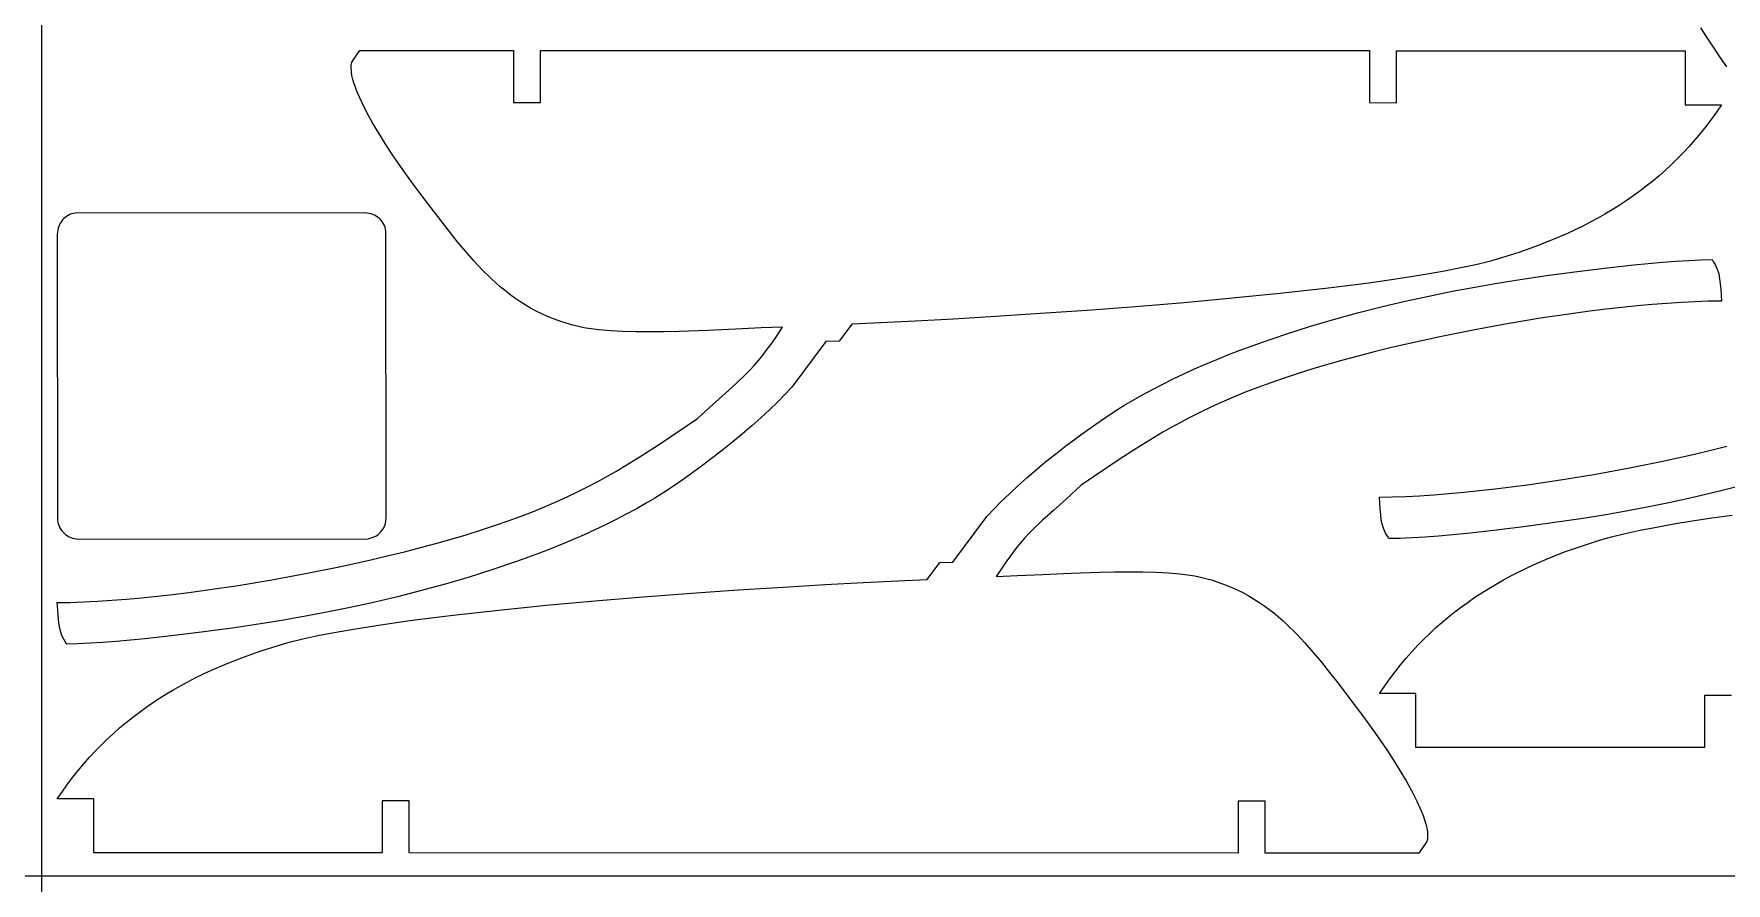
# Model space of a CAD drawing. Extents: x 169 to 749, y 15 to 895.
# Drawn here: x 458 to 620.6, y 454.3 to 536 of the extents above; entities that cross this region are included whole.
import ezdxf

# ---------------------------------------------------------------- set-up
doc = ezdxf.new("R2010")
doc.units = 0
doc.layers.get('0').update_dxf_attribs({"linetype": 'CONTINUOUS'})

msp = doc.modelspace()

# ---------------------------------------------------------------- linework, layer by layer
at = {"color": 0}
for p, q in [((458.703243, 895.036023), (458.703243, 15.036023)), ((168.703243, 455.036023), (748.703243, 455.036023))]:
    msp.add_line(p, q, dxfattribs=at)
at = {"color": 4}
for p, q in [((618.787236, 535.542447), (618.163954, 536.538823)), ((619.422315, 534.570279), (618.787236, 535.542447)), ((488.507725, 533.22539), (489.295525, 534.35949)), ((489.295525, 534.35949), (504.056125, 534.35559)), ((504.056125, 534.35559), (504.055025, 529.35799)), ((506.653925, 529.35729), (506.655025, 534.35499)), ((506.655025, 534.35499), (586.304525, 534.33439)), ((586.304525, 534.33439), (586.303425, 529.33729)), ((588.901725, 529.33659), (588.902825, 534.33369)), ((588.902825, 534.33369), (616.633525, 534.32649)), ((616.633525, 534.32649), (616.632425, 529.13019)), ((620.05277, 533.639169), (619.422315, 534.570279)), ((620.662184, 532.765967), (620.05277, 533.639169)), ((488.445571, 532.641951), (488.457729, 532.948548)), ((488.4692, 532.307706), (488.445571, 532.641951)), ((488.457729, 532.948548), (488.507725, 533.22539)), ((488.526563, 531.947919), (488.4692, 532.307706)), ((488.615608, 531.564697), (488.526563, 531.947919)), ((488.734282, 531.160145), (488.615608, 531.564697)), ((488.880533, 530.736369), (488.734282, 531.160145)), ((489.05231, 530.295477), (488.880533, 530.736369)), ((489.464226, 529.370768), (489.05231, 530.295477)), ((489.953614, 528.402866), (489.464226, 529.370768)), ((504.055025, 529.35799), (506.653925, 529.35729)), ((586.303425, 529.33729), (588.901725, 529.33659)), ((616.632425, 529.13019), (620.129325, 529.12939)), ((620.129325, 529.12939), (619.641637, 528.416359)), ((490.504053, 527.408623), (489.953614, 528.402866)), ((491.099125, 526.40489), (490.504053, 527.408623)), ((618.631975, 527.049206), (618.110061, 526.3944)), ((619.14251, 527.723078), (618.631975, 527.049206)), ((619.641637, 528.416359), (619.14251, 527.723078)), ((491.722411, 525.408515), (491.099125, 526.40489)), ((492.357493, 524.436351), (491.722411, 525.408515)), ((617.576799, 525.75832), (617.032217, 525.140625)), ((618.110061, 526.3944), (617.576799, 525.75832)), ((492.98795, 523.505246), (492.357493, 524.436351)), ((615.909214, 523.959024), (615.330853, 523.394436)), ((616.476345, 524.540974), (615.909214, 523.959024)), ((617.032217, 525.140625), (616.476345, 524.540974)), ((493.597366, 522.632052), (492.98795, 523.505246)), ((494.687393, 521.126797), (493.597366, 522.632052)), ((614.14056, 522.315977), (613.528688, 521.801424)), ((614.741292, 522.846867), (614.14056, 522.315977)), ((615.330853, 523.394436), (614.741292, 522.846867)), ((495.496225, 520.05539), (494.687393, 521.126797)), ((612.271641, 520.819967), (611.626525, 520.352379)), ((612.905705, 521.302868), (612.271641, 520.819967)), ((613.528688, 521.801424), (612.905705, 521.302868)), ((497.081945, 517.991111), (495.496225, 520.05539)), ((609.625167, 519.038088), (608.936143, 518.628344)), ((610.303258, 519.461781), (609.625167, 519.038088)), ((610.970388, 519.899765), (610.303258, 519.461781)), ((611.626525, 520.352379), (610.970388, 519.899765)), ((460.294465, 517.276803), (460.250911, 517.09428)), ((460.351962, 517.45178), (460.294465, 517.276803)), ((460.4229, 517.61855), (460.351962, 517.45178)), ((460.506775, 517.776453), (460.4229, 517.61855)), ((460.603088, 517.924828), (460.506775, 517.776453)), ((460.711334, 518.063014), (460.603088, 517.924828)), ((460.831014, 518.190352), (460.711334, 518.063014)), ((460.961625, 518.306179), (460.831014, 518.190352)), ((461.102664, 518.409836), (460.961625, 518.306179)), ((461.253631, 518.500661), (461.102664, 518.409836)), ((461.414024, 518.577995), (461.253631, 518.500661)), ((461.583339, 518.641177), (461.414024, 518.577995)), ((461.761077, 518.689545), (461.583339, 518.641177)), ((461.946734, 518.722439), (461.761077, 518.689545)), ((489.772634, 518.741839), (461.946734, 518.722439)), ((489.968284, 518.72766), (489.772634, 518.741839)), ((490.157704, 518.698543), (489.968284, 518.72766)), ((490.340237, 518.654988), (490.157704, 518.698543)), ((490.51522, 518.597496), (490.340237, 518.654988)), ((490.681996, 518.526567), (490.51522, 518.597496)), ((490.839903, 518.442702), (490.681996, 518.526567)), ((490.988281, 518.346401), (490.839903, 518.442702)), ((491.126472, 518.238164), (490.988281, 518.346401)), ((491.253814, 518.118493), (491.126472, 518.238164)), ((491.369649, 517.987886), (491.253814, 518.118493)), ((491.473316, 517.846846), (491.369649, 517.987886)), ((491.564155, 517.695871), (491.473316, 517.846846)), ((491.641506, 517.535462), (491.564155, 517.695871)), ((491.70471, 517.366121), (491.641506, 517.535462)), ((491.753106, 517.188346), (491.70471, 517.366121)), ((491.786034, 517.002639), (491.753106, 517.188346)), ((497.862177, 516.988116), (497.081945, 517.991111)), ((606.803775, 517.479394), (606.071319, 517.122035)), ((607.525417, 517.849338), (606.803775, 517.479394)), ((608.236217, 518.232208), (607.525417, 517.849338)), ((608.936143, 518.628344), (608.236217, 518.232208)), ((460.2218, 516.904872), (460.207634, 516.709239)), ((460.207634, 516.709239), (460.226934, 489.180139)), ((460.250911, 517.09428), (460.2218, 516.904872)), ((491.805334, 489.436739), (491.786034, 517.002639)), ((498.642694, 516.010244), (497.862177, 516.988116)), ((499.430024, 515.061765), (498.642694, 516.010244)), ((603.809369, 516.122049), (602.247881, 515.512057)), ((605.32808, 516.776918), (603.809369, 516.122049)), ((606.071319, 517.122035), (605.32808, 516.776918)), ((500.230696, 514.146948), (499.430024, 515.061765)), ((501.051237, 513.270062), (500.230696, 514.146948)), ((597.833705, 514.08645), (596.528583, 513.764883)), ((598.997525, 514.41579), (597.833705, 514.08645)), ((600.643854, 514.944214), (598.997525, 514.41579)), ((602.247881, 515.512057), (600.643854, 514.944214)), ((611.721875, 513.754604), (614.459356, 514.008896)), ((614.459356, 514.008896), (615.758619, 514.107739)), ((615.758619, 514.107739), (616.994478, 514.184418)), ((616.994478, 514.184418), (618.154118, 514.236461)), ((618.154118, 514.236461), (619.224725, 514.261396)), ((619.224725, 514.261396), (619.378678, 514.025757)), ((619.378678, 514.025757), (619.511247, 513.794342)), ((501.898175, 512.435377), (501.051237, 513.270062)), ((502.333583, 512.035194), (501.898175, 512.435377)), ((590.076061, 512.557598), (588.200167, 512.275833)), ((591.855899, 512.847448), (590.076061, 512.557598)), ((593.530632, 513.14532), (591.855899, 512.847448)), ((595.091209, 513.451153), (593.530632, 513.14532)), ((596.528583, 513.764883), (595.091209, 513.451153)), ((598.587125, 511.993796), (600.798669, 512.345282)), ((600.798669, 512.345282), (603.320431, 512.716883)), ((603.320431, 512.716883), (606.049897, 513.088821)), ((606.049897, 513.088821), (608.88455, 513.441321)), ((608.88455, 513.441321), (611.721875, 513.754604)), ((619.511247, 513.794342), (619.624233, 513.565857)), ((619.624233, 513.565857), (619.719433, 513.339007)), ((619.719433, 513.339007), (619.863674, 512.885037)), ((619.863674, 512.885037), (619.958363, 512.422083)), ((619.958363, 512.422083), (620.01789, 511.939793)), ((502.778038, 511.647163), (502.333583, 512.035194)), ((503.232356, 511.271817), (502.778038, 511.647163)), ((503.697354, 510.909689), (503.232356, 511.271817)), ((504.173847, 510.561314), (503.697354, 510.909689)), ((577.696555, 510.990453), (573.139427, 510.53507)), ((582.086632, 511.479667), (577.696555, 510.990453)), ((584.196403, 511.736805), (582.086632, 511.479667)), ((586.237264, 512.002215), (584.196403, 511.736805)), ((588.200167, 512.275833), (586.237264, 512.002215)), ((589.732028, 510.253438), (591.999391, 510.751949)), ((591.999391, 510.751949), (594.237123, 511.207784)), ((594.237123, 511.207784), (596.436082, 511.621535)), ((596.436082, 511.621535), (598.587125, 511.993796)), ((620.01789, 511.939793), (620.056649, 511.427816)), ((620.056649, 511.427816), (620.129425, 510.273396)), ((504.662651, 510.227226), (504.173847, 510.561314)), ((505.164582, 509.907957), (504.662651, 510.227226)), ((505.680456, 509.604041), (505.164582, 509.907957)), ((506.21109, 509.316013), (505.680456, 509.604041)), ((506.757299, 509.044406), (506.21109, 509.316013)), ((507.319899, 508.789753), (506.757299, 509.044406)), ((554.688221, 509.061794), (550.381705, 508.783027)), ((559.189643, 509.376879), (554.688221, 509.061794)), ((563.813579, 509.727785), (559.189643, 509.376879)), ((568.487638, 510.114015), (563.813579, 509.727785)), ((573.139427, 510.53507), (568.487638, 510.114015)), ((582.843583, 508.495924), (585.144982, 509.126018)), ((585.144982, 509.126018), (587.444178, 509.711658)), ((587.444178, 509.711658), (589.732028, 510.253438)), ((605.922553, 509.085078), (602.744876, 508.618442)), ((607.485519, 509.292241), (605.922553, 509.085078)), ((609.026445, 509.481235), (607.485519, 509.292241)), ((610.541742, 509.651513), (609.026445, 509.481235)), ((612.027816, 509.802528), (610.541742, 509.651513)), ((613.481075, 509.933731), (612.027816, 509.802528)), ((614.897927, 510.044574), (613.481075, 509.933731)), ((616.27478, 510.13451), (614.897927, 510.044574)), ((617.608042, 510.202991), (616.27478, 510.13451)), ((618.894121, 510.249469), (617.608042, 510.202991)), ((620.129425, 510.273396), (618.894121, 510.249469)), ((507.899706, 508.552589), (507.319899, 508.789753)), ((508.497536, 508.333447), (507.899706, 508.552589)), ((509.114205, 508.13286), (508.497536, 508.333447)), ((509.75053, 507.951363), (509.114205, 508.13286)), ((510.407325, 507.78949), (509.75053, 507.951363)), ((510.819714, 507.704735), (510.407325, 507.78949)), ((511.266682, 507.629697), (510.819714, 507.704735)), ((512.255598, 507.507056), (511.266682, 507.629697)), ((513.35655, 507.418139), (512.255598, 507.507056)), ((514.552017, 507.359516), (513.35655, 507.418139)), ((522.728445, 507.451909), (519.928613, 507.359377)), ((525.415739, 507.569594), (522.728445, 507.451909)), ((527.850323, 507.685), (525.415739, 507.569594)), ((529.892025, 507.77069), (527.850323, 507.685)), ((529.372646, 506.976708), (529.892025, 507.77069)), ((536.552525, 508.04109), (535.331625, 506.40719)), ((539.355504, 508.169609), (536.552525, 508.04109)), ((542.642955, 508.336437), (539.355504, 508.169609)), ((546.342485, 508.541076), (542.642955, 508.336437)), ((550.381705, 508.783027), (546.342485, 508.541076)), ((578.27075, 507.100004), (580.549125, 507.820783)), ((580.549125, 507.820783), (582.843583, 508.495924)), ((596.283113, 507.491258), (593.056501, 506.839478)), ((599.52215, 508.085707), (596.283113, 507.491258)), ((602.744876, 508.618442), (599.52215, 508.085707)), ((515.824479, 507.327758), (514.552017, 507.359516)), ((517.156413, 507.319435), (515.824479, 507.327758)), ((518.530298, 507.331118), (517.156413, 507.319435)), ((519.928613, 507.359377), (518.530298, 507.331118)), ((528.436814, 505.638863), (528.890124, 506.269999)), ((528.890124, 506.269999), (529.372646, 506.976708)), ((534.074225, 506.39439), (530.792325, 502.00239)), ((535.331625, 506.40719), (534.074225, 506.39439)), ((573.798818, 505.51916), (576.0176, 506.332994)), ((576.0176, 506.332994), (578.27075, 507.100004)), ((589.871051, 506.134748), (588.302742, 505.763898)), ((591.456835, 506.493458), (589.871051, 506.134748)), ((593.056501, 506.839478), (591.456835, 506.493458)), ((527.175692, 504.081881), (527.587243, 504.556505)), ((527.587243, 504.556505), (528.005069, 505.071599)), ((528.005069, 505.071599), (528.436814, 505.638863)), ((569.50093, 503.748651), (570.555085, 504.209318)), ((570.555085, 504.209318), (571.623547, 504.65791)), ((571.623547, 504.65791), (572.705172, 505.094499)), ((572.705172, 505.094499), (573.798818, 505.51916)), ((582.276098, 504.170038), (580.849044, 503.746698)), ((583.738586, 504.583975), (582.276098, 504.170038)), ((585.232918, 504.987963), (583.738586, 504.583975)), ((586.755501, 505.381453), (585.232918, 504.987963)), ((588.302742, 505.763898), (586.755501, 505.381453)), ((525.439302, 502.354067), (526.340825, 503.20724)), ((526.340825, 503.20724), (526.762767, 503.636027)), ((526.762767, 503.636027), (527.175692, 504.081881)), ((566.435728, 502.29345), (567.440108, 502.79079)), ((567.440108, 502.79079), (568.462223, 503.275833)), ((568.462223, 503.275833), (569.50093, 503.748651)), ((578.115612, 502.874003), (576.816418, 502.425744)), ((579.461019, 503.314504), (578.115612, 502.874003)), ((580.849044, 503.746698), (579.461019, 503.314504)), ((523.19162, 500.337699), (524.409956, 501.428755)), ((524.409956, 501.428755), (525.439302, 502.354067)), ((530.134265, 501.291753), (529.413086, 500.558086)), ((530.792325, 502.00239), (530.134265, 501.291753)), ((563.540425, 500.726896), (564.484744, 501.261576)), ((564.484744, 501.261576), (565.450226, 501.783736)), ((565.450226, 501.783736), (566.435728, 502.29345)), ((573.232025, 501.039896), (572.120071, 500.556837)), ((574.371032, 501.508143), (573.232025, 501.039896)), ((575.567027, 501.970275), (574.371032, 501.508143)), ((576.816418, 502.425744), (575.567027, 501.970275)), ((521.723125, 498.98729), (523.19162, 500.337699)), ((528.636124, 499.8067), (527.810713, 499.042907)), ((529.413086, 500.558086), (528.636124, 499.8067)), ((560.924999, 499.083163), (561.831486, 499.678869)), ((561.831486, 499.678869), (562.70574, 500.228551)), ((562.70574, 500.228551), (563.540425, 500.726896)), ((570.068417, 499.601466), (569.114422, 499.124699)), ((571.067918, 500.078103), (570.068417, 499.601466)), ((572.120071, 500.556837), (571.067918, 500.078103)), ((518.074155, 496.531418), (521.723125, 498.98729)), ((526.944187, 498.272018), (526.043883, 497.499347)), ((527.810713, 499.042907), (526.944187, 498.272018)), ((558.085483, 497.073017), (559.044662, 497.774925)), ((559.044662, 497.774925), (559.993613, 498.446744)), ((559.993613, 498.446744), (560.924999, 499.083163)), ((566.453983, 497.67135), (565.610525, 497.171796)), ((567.314353, 498.161868), (566.453983, 497.67135)), ((568.198783, 498.645575), (567.314353, 498.161868)), ((569.114422, 499.124699), (568.198783, 498.645575)), ((516.391253, 495.433418), (518.074155, 496.531418)), ((525.117134, 496.730204), (524.171275, 495.969902)), ((526.043883, 497.499347), (525.117134, 496.730204)), ((556.165775, 495.600183), (557.123409, 496.346332)), ((557.123409, 496.346332), (558.085483, 497.073017)), ((563.945754, 496.136667), (562.262853, 495.038668)), ((565.610525, 497.171796), (563.945754, 496.136667)), ((619.099157, 495.940046), (620.646402, 496.32249)), ((513.883035, 493.898735), (514.726488, 494.39829)), ((514.726488, 494.39829), (516.391253, 495.433418)), ((522.251567, 494.497068), (521.292388, 493.79516)), ((523.213641, 495.223753), (522.251567, 494.497068)), ((524.171275, 495.969902), (523.213641, 495.223753)), ((554.293167, 494.070738), (555.219916, 494.839881)), ((555.219916, 494.839881), (556.165775, 495.600183)), ((562.262853, 495.038668), (558.613925, 492.582796)), ((611.118779, 494.212685), (614.345392, 494.864466)), ((614.345392, 494.864466), (615.94506, 495.210486)), ((615.94506, 495.210486), (617.530846, 495.569195)), ((617.530846, 495.569195), (619.099157, 495.940046)), ((511.222614, 492.445387), (512.138247, 492.92451)), ((512.138247, 492.92451), (513.022671, 493.408217)), ((513.022671, 493.408217), (513.883035, 493.898735)), ((520.343438, 493.123341), (519.412052, 492.486923)), ((521.292388, 493.79516), (520.343438, 493.123341)), ((552.526338, 492.527179), (553.392863, 493.298067)), ((553.392863, 493.298067), (554.293167, 494.070738)), ((601.479349, 492.618865), (604.657021, 493.085502)), ((604.657021, 493.085502), (607.879743, 493.618236)), ((607.879743, 493.618236), (611.118779, 494.212685)), ((508.216978, 491.013248), (509.269128, 491.491982)), ((509.269128, 491.491982), (510.268624, 491.968619)), ((510.268624, 491.968619), (511.222614, 492.445387)), ((517.63131, 491.341535), (516.796625, 490.84319)), ((518.505564, 491.891216), (517.63131, 491.341535)), ((519.412052, 492.486923), (518.505564, 491.891216)), ((550.923964, 491.011999), (551.700927, 491.763385)), ((551.700927, 491.763385), (552.526338, 492.527179)), ((557.145427, 491.232358), (555.92708, 490.141286)), ((558.613925, 492.582796), (557.145427, 491.232358)), ((587.272542, 491.430548), (588.507837, 491.454475)), ((587.345303, 490.276128), (587.272542, 491.430548)), ((588.507837, 491.454475), (589.793907, 491.500953)), ((589.793907, 491.500953), (591.127161, 491.569433)), ((591.127161, 491.569433), (592.504007, 491.65937)), ((592.504007, 491.65937), (593.920853, 491.770213)), ((593.920853, 491.770213), (595.374106, 491.901416)), ((595.374106, 491.901416), (596.860174, 492.052431)), ((596.860174, 492.052431), (598.375465, 492.222709)), ((598.375465, 492.222709), (599.916388, 492.411703)), ((599.916388, 492.411703), (601.479349, 492.618865)), ((617.669839, 491.450506), (615.402476, 490.951995)), ((619.957689, 491.992285), (617.669839, 491.450506)), ((622.256885, 492.577926), (619.957689, 491.992285)), ((503.520632, 489.144341), (504.770023, 489.59981)), ((504.770023, 489.59981), (505.966018, 490.061943)), ((505.966018, 490.061943), (507.105025, 490.53019)), ((507.105025, 490.53019), (508.216978, 491.013248)), ((514.886824, 489.786349), (513.901322, 489.276636)), ((515.852306, 490.308509), (514.886824, 489.786349)), ((516.796625, 490.84319), (515.852306, 490.308509)), ((546.262825, 485.175696), (549.544725, 489.567696)), ((549.544725, 489.567696), (550.202785, 490.278332)), ((550.202785, 490.278332), (550.923964, 491.011999)), ((555.92708, 490.141286), (554.897721, 489.21597)), ((587.384045, 489.76415), (587.345303, 490.276128)), ((587.443554, 489.28186), (587.384045, 489.76415)), ((608.814742, 489.710148), (606.603198, 489.358661)), ((610.965785, 490.082408), (608.814742, 489.710148)), ((613.164744, 490.49616), (610.965785, 490.082408)), ((615.402476, 490.951995), (613.164744, 490.49616)), ((619.207511, 489.428111), (621.170417, 489.701729)), ((460.226934, 489.180139), (460.259835, 488.993414)), ((460.259835, 488.993414), (460.30839, 488.814162)), ((460.30839, 488.814162), (460.371913, 488.642947)), ((460.371913, 488.642947), (460.449714, 488.48033)), ((460.449714, 488.48033), (460.541106, 488.326874)), ((460.541106, 488.326874), (460.645401, 488.18314)), ((460.645401, 488.18314), (460.761911, 488.049691)), ((460.761911, 488.049691), (460.889947, 487.927089)), ((460.889947, 487.927089), (461.028822, 487.815897)), ((491.035627, 487.843071), (491.235325, 488.021363)), ((491.235325, 488.021363), (491.403996, 488.211615)), ((491.403996, 488.211615), (491.542309, 488.416527)), ((491.542309, 488.416527), (491.650932, 488.638796)), ((491.650932, 488.638796), (491.730531, 488.881122)), ((491.730531, 488.881122), (491.781776, 489.146204)), ((491.781776, 489.146204), (491.805334, 489.436739)), ((499.488006, 487.823388), (500.876032, 488.255582)), ((500.876032, 488.255582), (502.221438, 488.696082)), ((502.221438, 488.696082), (503.520632, 489.144341)), ((511.874827, 488.294253), (510.836121, 487.821435)), ((512.896942, 488.779295), (511.874827, 488.294253)), ((513.901322, 489.276636), (512.896942, 488.779295)), ((553.574241, 487.934009), (553.161315, 487.488153)), ((553.996188, 488.362796), (553.574241, 487.934009)), ((554.897721, 489.21597), (553.996188, 488.362796)), ((587.538225, 488.818906), (587.443554, 489.28186)), ((587.68245, 488.364937), (587.538225, 488.818906)), ((587.777644, 488.138087), (587.68245, 488.364937)), ((587.890624, 487.909601), (587.777644, 488.138087)), ((588.02319, 487.678186), (587.890624, 487.909601)), ((595.679992, 487.949339), (592.942511, 487.695048)), ((598.517317, 488.262623), (595.679992, 487.949339)), ((601.35197, 488.615122), (598.517317, 488.262623)), ((604.081436, 488.98706), (601.35197, 488.615122)), ((606.603198, 489.358661), (604.081436, 488.98706)), ((609.573961, 487.617494), (610.879083, 487.939061)), ((610.879083, 487.939061), (612.316459, 488.252791)), ((612.316459, 488.252791), (613.877038, 488.558624)), ((613.877038, 488.558624), (615.551773, 488.856496)), ((615.551773, 488.856496), (617.331613, 489.146345)), ((617.331613, 489.146345), (619.207511, 489.428111)), ((461.028822, 487.815897), (461.177847, 487.716677)), ((461.177847, 487.716677), (461.336336, 487.62999)), ((461.336336, 487.62999), (461.503598, 487.556399)), ((461.503598, 487.556399), (461.678948, 487.496466)), ((461.678948, 487.496466), (461.861695, 487.450754)), ((461.861695, 487.450754), (462.051154, 487.419824)), ((462.051154, 487.419824), (462.246634, 487.404239)), ((462.246634, 487.404239), (490.066334, 487.423539)), ((490.066334, 487.423539), (490.804234, 487.674039)), ((490.804234, 487.674039), (491.035627, 487.843071)), ((493.58155, 486.188632), (495.104132, 486.582122)), ((495.104132, 486.582122), (496.598464, 486.98611)), ((496.598464, 486.98611), (498.060953, 487.400048)), ((498.060953, 487.400048), (499.488006, 487.823388)), ((507.631878, 486.475586), (506.538232, 486.050925)), ((508.713503, 486.912176), (507.631878, 486.475586)), ((509.781965, 487.360767), (508.713503, 486.912176)), ((510.836121, 487.821435), (509.781965, 487.360767)), ((552.331939, 486.49843), (551.900199, 485.93116)), ((552.749763, 487.013527), (552.331939, 486.49843)), ((553.161315, 487.488153), (552.749763, 487.013527)), ((588.177142, 487.442548), (588.02319, 487.678186)), ((589.247749, 487.467482), (588.177142, 487.442548)), ((590.407389, 487.519525), (589.247749, 487.467482)), ((591.643248, 487.596204), (590.407389, 487.519525)), ((592.942511, 487.695048), (591.643248, 487.596204)), ((605.159817, 486.191886), (606.763829, 486.75973)), ((606.763829, 486.75973), (608.41014, 487.288154)), ((608.41014, 487.288154), (609.573961, 487.617494)), ((484.053938, 484.078827), (487.28055, 484.730608)), ((487.28055, 484.730608), (488.880216, 485.076628)), ((488.880216, 485.076628), (490.465999, 485.435337)), ((490.465999, 485.435337), (492.034308, 485.806188)), ((492.034308, 485.806188), (493.58155, 486.188632)), ((504.319451, 485.237091), (502.066301, 484.470081)), ((506.538232, 486.050925), (504.319451, 485.237091)), ((543.784525, 483.528996), (545.005425, 485.162896)), ((545.005425, 485.162896), (546.262825, 485.175696)), ((551.446897, 485.300015), (550.964388, 484.593294)), ((551.900199, 485.93116), (551.446897, 485.300015)), ((601.336407, 484.581909), (602.079642, 484.927026)), ((602.079642, 484.927026), (603.598342, 485.581895)), ((603.598342, 485.581895), (605.159817, 486.191886)), ((477.592175, 482.951644), (480.8149, 483.484378)), ((480.8149, 483.484378), (484.053938, 484.078827)), ((497.493467, 483.074162), (495.192068, 482.444068)), ((499.787925, 483.749302), (497.493467, 483.074162)), ((502.066301, 484.470081), (499.787925, 483.749302)), ((529.95533, 482.787058), (533.994556, 483.02901)), ((533.994556, 483.02901), (537.694091, 483.233648)), ((537.694091, 483.233648), (540.981545, 483.400476)), ((540.981545, 483.400476), (543.784525, 483.528996)), ((550.964388, 484.593294), (550.445025, 483.799296)), ((550.445025, 483.799296), (552.486727, 483.885019)), ((552.486727, 483.885019), (554.921311, 484.000447)), ((554.921311, 484.000447), (557.608605, 484.118147)), ((557.608605, 484.118147), (560.408438, 484.210683)), ((560.408438, 484.210683), (561.806752, 484.238942)), ((561.806752, 484.238942), (563.180637, 484.250621)), ((563.180637, 484.250621), (564.512571, 484.242292)), ((564.512571, 484.242292), (565.785033, 484.210525)), ((565.785033, 484.210525), (566.9805, 484.151892)), ((566.9805, 484.151892), (568.081453, 484.062962)), ((568.081453, 484.062962), (569.070368, 483.940306)), ((569.070368, 483.940306), (569.517336, 483.86526)), ((569.517336, 483.86526), (569.929725, 483.780496)), ((569.929725, 483.780496), (570.586521, 483.618631)), ((570.586521, 483.618631), (571.222845, 483.437142)), ((571.222845, 483.437142), (571.839514, 483.236564)), ((571.839514, 483.236564), (572.437345, 483.017429)), ((572.437345, 483.017429), (573.017152, 482.780272)), ((597.782572, 482.665855), (598.471594, 483.075599)), ((598.471594, 483.075599), (599.171519, 483.471736)), ((599.171519, 483.471736), (599.882316, 483.854605)), ((599.882316, 483.854605), (600.603955, 484.224549)), ((600.603955, 484.224549), (601.336407, 484.581909)), ((462.729008, 481.367094), (464.06227, 481.435575)), ((464.06227, 481.435575), (465.439123, 481.525511)), ((465.439123, 481.525511), (466.855976, 481.636355)), ((466.855976, 481.636355), (468.309235, 481.767558)), ((468.309235, 481.767558), (469.795308, 481.918572)), ((469.795308, 481.918572), (471.310605, 482.088851)), ((471.310605, 482.088851), (472.851532, 482.277845)), ((472.851532, 482.277845), (474.414497, 482.485007)), ((474.414497, 482.485007), (477.592175, 482.951644)), ((492.892873, 481.858427), (490.605022, 481.316647)), ((495.192068, 482.444068), (492.892873, 481.858427)), ((507.197564, 481.035016), (511.849363, 481.456071)), ((511.849363, 481.456071), (516.52343, 481.8423)), ((516.52343, 481.8423), (521.147375, 482.193206)), ((521.147375, 482.193206), (525.648806, 482.508291)), ((525.648806, 482.508291), (529.95533, 482.787058)), ((573.017152, 482.780272), (573.579752, 482.525626)), ((573.579752, 482.525626), (574.12596, 482.254025)), ((574.12596, 482.254025), (574.656594, 481.966002)), ((574.656594, 481.966002), (575.172468, 481.662092)), ((575.172468, 481.662092), (575.674399, 481.342827)), ((595.781215, 481.351564), (596.437353, 481.804179)), ((596.437353, 481.804179), (597.104482, 482.242162)), ((597.104482, 482.242162), (597.782572, 482.665855)), ((460.207625, 481.29669), (461.442929, 481.320616)), ((460.280402, 480.142269), (460.207625, 481.29669)), ((460.31916, 479.630292), (460.280402, 480.142269)), ((461.442929, 481.320616), (462.729008, 481.367094)), ((483.900968, 479.94855), (481.749925, 479.57629)), ((486.099927, 480.362302), (483.900968, 479.94855)), ((488.337659, 480.818136), (486.099927, 480.362302)), ((490.605022, 481.316647), (488.337659, 480.818136)), ((494.099702, 479.567871), (496.140567, 479.83328)), ((496.140567, 479.83328), (498.250342, 480.090418)), ((498.250342, 480.090418), (502.640427, 480.579632)), ((502.640427, 480.579632), (507.197564, 481.035016)), ((575.674399, 481.342827), (576.163203, 481.008743)), ((576.163203, 481.008743), (576.639696, 480.660371)), ((576.639696, 480.660371), (577.104694, 480.298247)), ((577.104694, 480.298247), (577.559012, 479.922904)), ((577.559012, 479.922904), (578.003467, 479.534876)), ((593.267172, 479.387967), (593.879047, 479.902519)), ((593.879047, 479.902519), (594.502033, 480.401076)), ((594.502033, 480.401076), (595.136098, 480.883977)), ((595.136098, 480.883977), (595.781215, 481.351564)), ((460.378688, 479.148002), (460.31916, 479.630292)), ((460.473376, 478.685048), (460.378688, 479.148002)), ((460.617617, 478.231079), (460.473376, 478.685048)), ((460.712818, 478.004229), (460.617617, 478.231079)), ((474.287153, 478.481264), (471.4525, 478.128765)), ((477.016619, 478.853202), (474.287153, 478.481264)), ((479.538381, 479.224803), (477.016619, 478.853202)), ((481.749925, 479.57629), (479.538381, 479.224803)), ((485.245743, 478.118933), (486.806323, 478.424765)), ((486.806323, 478.424765), (488.481058, 478.722637)), ((488.481058, 478.722637), (490.260898, 479.012487)), ((490.260898, 479.012487), (492.136796, 479.294252)), ((492.136796, 479.294252), (494.099702, 479.567871)), ((578.003467, 479.534876), (578.438875, 479.134696)), ((578.438875, 479.134696), (579.285813, 478.300015)), ((579.285813, 478.300015), (580.106354, 477.423132)), ((591.498507, 477.74492), (592.076873, 478.309508)), ((592.076873, 478.309508), (592.666438, 478.857077)), ((592.666438, 478.857077), (593.267172, 479.387967)), ((460.825803, 477.775743), (460.712818, 478.004229)), ((460.958373, 477.544328), (460.825803, 477.775743)), ((461.112325, 477.30869), (460.958373, 477.544328)), ((462.182932, 477.333624), (461.112325, 477.30869)), ((463.342572, 477.385667), (462.182932, 477.333624)), ((464.578431, 477.462346), (463.342572, 477.385667)), ((465.877694, 477.56119), (464.578431, 477.462346)), ((468.615175, 477.815481), (465.877694, 477.56119)), ((471.4525, 478.128765), (468.615175, 477.815481)), ((478.089102, 476.058028), (479.693114, 476.625871)), ((479.693114, 476.625871), (481.339425, 477.154296)), ((481.339425, 477.154296), (482.503246, 477.483636)), ((482.503246, 477.483636), (483.808368, 477.805202)), ((483.808368, 477.805202), (485.245743, 478.118933)), ((580.106354, 477.423132), (580.907026, 476.508317)), ((580.907026, 476.508317), (581.694356, 475.559839)), ((589.830906, 475.945623), (590.375494, 476.563318)), ((590.375494, 476.563318), (590.931371, 477.16297)), ((590.931371, 477.16297), (591.498507, 477.74492)), ((475.008927, 474.793168), (476.527627, 475.448037)), ((476.527627, 475.448037), (478.089102, 476.058028)), ((581.694356, 475.559839), (582.474874, 474.581969)), ((588.775716, 474.654738), (589.297637, 475.309543)), ((589.297637, 475.309543), (589.830906, 475.945623)), ((471.400879, 472.941741), (472.100804, 473.337877)), ((472.100804, 473.337877), (472.811601, 473.720747)), ((472.811601, 473.720747), (473.53324, 474.090691)), ((473.53324, 474.090691), (474.265692, 474.448051)), ((474.265692, 474.448051), (475.008927, 474.793168)), ((582.474874, 474.581969), (583.255106, 473.578975)), ((583.255106, 473.578975), (584.840825, 471.514696)), ((587.27834, 472.574554), (587.766038, 473.287584)), ((587.766038, 473.287584), (588.265173, 473.980865)), ((588.265173, 473.980865), (588.775716, 474.654738)), ((468.7105, 471.217706), (469.366638, 471.670321)), ((469.366638, 471.670321), (470.033767, 472.108304)), ((470.033767, 472.108304), (470.711857, 472.531997)), ((470.711857, 472.531997), (471.400879, 472.941741)), ((590.77534, 472.573754), (587.27834, 472.574554)), ((590.77424, 467.377454), (590.77534, 472.573754)), ((618.50604, 472.367354), (618.50494, 467.370254)), ((621.10434, 472.366654), (618.50604, 472.367354)), ((466.808332, 469.768661), (467.431318, 470.267217)), ((467.431318, 470.267217), (468.065383, 470.750119)), ((468.065383, 470.750119), (468.7105, 471.217706)), ((584.840825, 471.514696), (585.649657, 470.443255)), ((585.649657, 470.443255), (586.739685, 468.937977)), ((465.006158, 468.17565), (465.595723, 468.723218)), ((465.595723, 468.723218), (466.196457, 469.254108)), ((466.196457, 469.254108), (466.808332, 469.768661)), ((586.739685, 468.937977), (587.3491, 468.064775)), ((463.304779, 466.42946), (463.860656, 467.029112)), ((463.860656, 467.029112), (464.427792, 467.611061)), ((464.427792, 467.611061), (465.006158, 468.17565)), ((587.3491, 468.064775), (587.979558, 467.133664)), ((587.979558, 467.133664), (588.614639, 466.161496)), ((618.50494, 467.370254), (590.77424, 467.377454)), ((461.705001, 464.52088), (462.226922, 465.175685)), ((462.226922, 465.175685), (462.760191, 465.811765)), ((462.760191, 465.811765), (463.304779, 466.42946)), ((588.614639, 466.161496), (589.237925, 465.165121)), ((589.237925, 465.165121), (589.832997, 464.161388)), ((460.695323, 463.153726), (461.194458, 463.847007)), ((461.194458, 463.847007), (461.705001, 464.52088)), ((589.832997, 464.161388), (590.383436, 463.167149)), ((460.207625, 462.440696), (460.695323, 463.153726)), ((463.704625, 462.439896), (460.207625, 462.440696)), ((463.703525, 457.243596), (463.704625, 462.439896)), ((491.435325, 462.233496), (491.434225, 457.236396)), ((494.033625, 462.232796), (491.435325, 462.233496)), ((494.032525, 457.235696), (494.033625, 462.232796)), ((573.683125, 462.212796), (573.682025, 457.215096)), ((576.282025, 462.212096), (573.683125, 462.212796)), ((576.280925, 457.214396), (576.282025, 462.212096)), ((590.383436, 463.167149), (590.872824, 462.199253)), ((590.872824, 462.199253), (591.284741, 461.274552)), ((591.284741, 461.274552), (591.456517, 460.833665)), ((591.456517, 460.833665), (591.602768, 460.409895)), ((591.602768, 460.409895), (591.721442, 460.005349)), ((591.721442, 460.005349), (591.810487, 459.622133)), ((591.810487, 459.622133), (591.86785, 459.262354)), ((591.879322, 458.621529), (591.829325, 458.344696)), ((591.86785, 459.262354), (591.891479, 458.928117)), ((591.891479, 458.928117), (591.879322, 458.621529)), ((491.434225, 457.236396), (463.703525, 457.243596)), ((573.682025, 457.215096), (494.032525, 457.235696)), ((591.041525, 457.210596), (576.280925, 457.214396)), ((591.829325, 458.344696), (591.041525, 457.210596))]:
    msp.add_line(p, q, dxfattribs=at)

doc.saveas('drawing.dxf')
